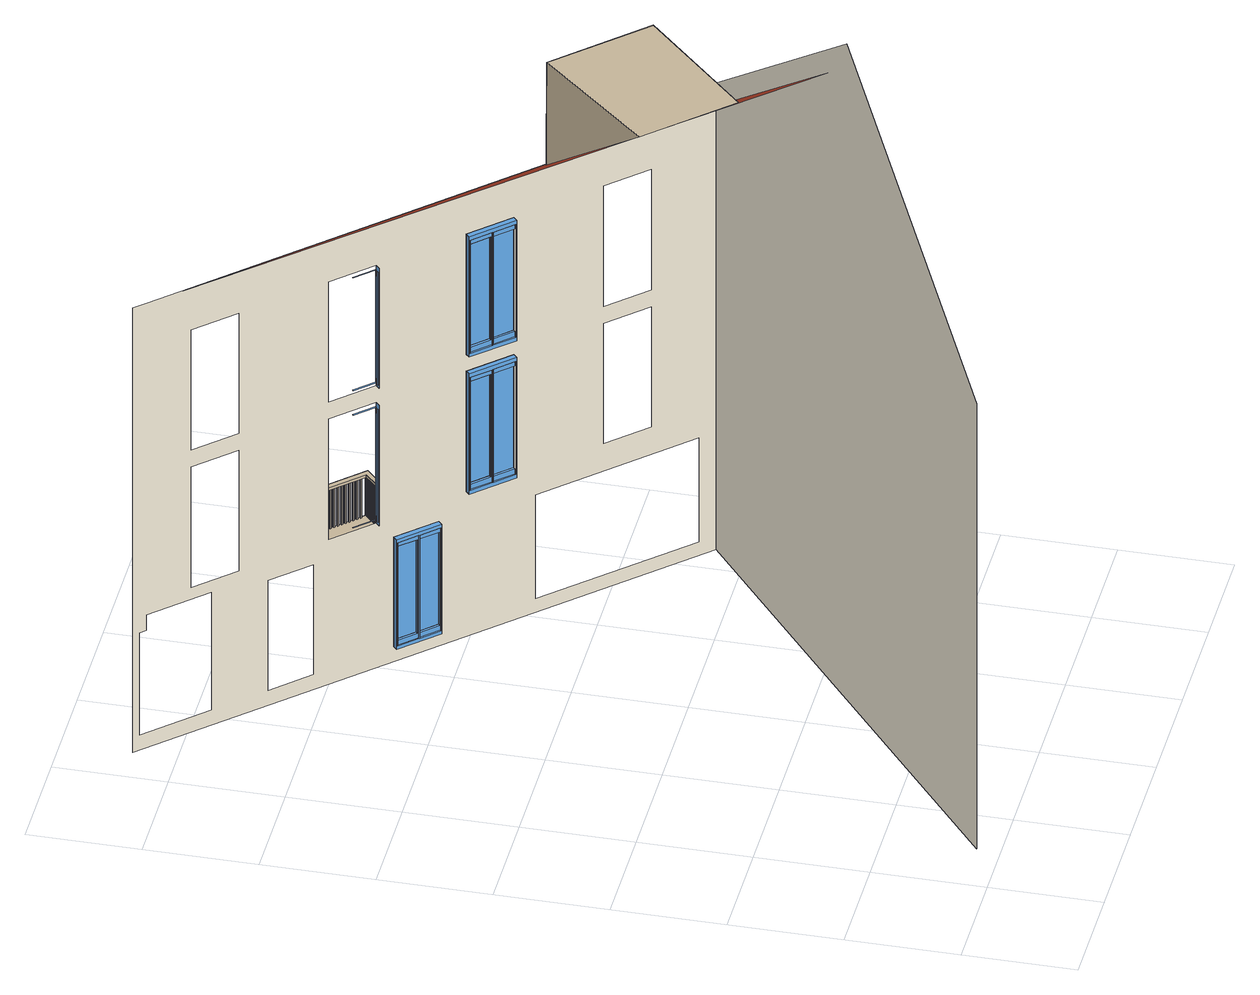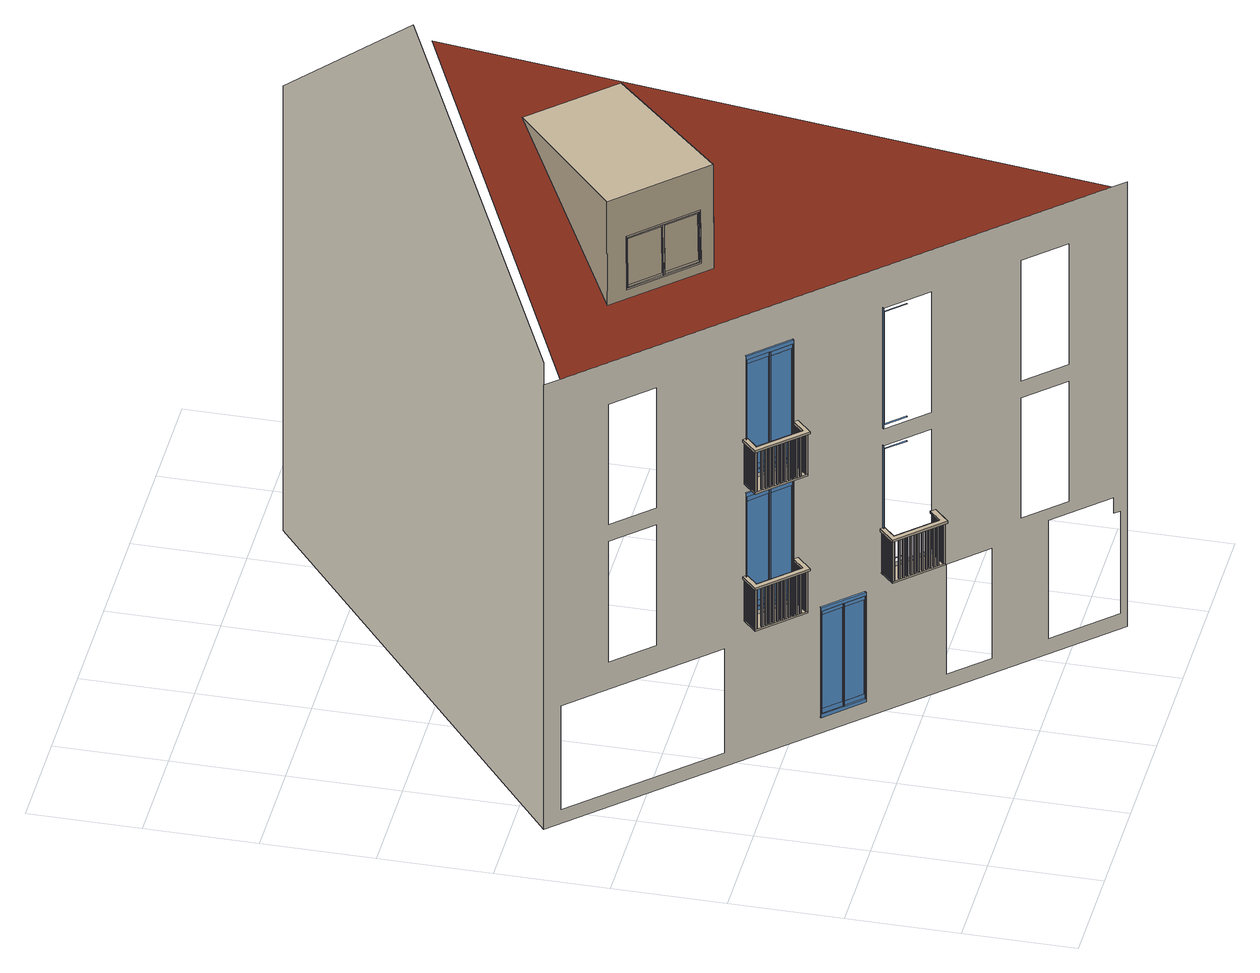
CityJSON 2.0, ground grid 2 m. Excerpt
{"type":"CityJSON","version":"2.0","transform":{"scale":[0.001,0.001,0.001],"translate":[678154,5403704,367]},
"CityObjects":{
"building1":{"type":"Building","attributes":{"measuredHeight":13.37},"children":["building1-1","building1-2","building1-3","building1-4"],"geometry":[{"type":"MultiSurface","lod":"3","boundaries":[[[0,1,2,3,4,5]],[[6,7,8]],[[9,10,11,12]],[[13,14,15,16]],[[17,18,19,20]],[[21,22,23,24]],[[25,26,27,28,29,30]],[[31,32,33,34,35,36]],[[29,30,37,38]],[[35,36,39,40]],[[41,42,43,44]],[[45,46,47,48]],[[12,11,18,17]],[[16,15,22,21]],[[49,50,51,52]],[[53,54,55,56]],[[57,58,59,60]],[[61,62,63,64]],[[52,51,65,66]],[[67,68,50,49]],[[49,52,66,67],[59,58,69,70]],[[58,57,71,69]],[[60,59,70,72]],[[71,72,60,57]],[[73,63,62,74],[57,71,72,60]],[[64,63,73,75]],[[76,74,62,61]],[[68,65,77,78]],[[56,79,80,53],[81,77,65,51,50,68,78,82]],[[65,68,67,66]],[[78,77,83,84]],[[69,71,72,70]],[[85,79,56,55]],[[54,53,80,86]],[[87,88,89,90]],[[75,73,74,76]],[[91,92,93,94]],[[76,91,94,75]],[[55,85,86,54],[61,64,75,94,95,96,91,76]],[[83,77,81,97]],[[98,82,78,84]],[[97,99,90,87,100,98,84,83]],[[90,89,101,99]],[[87,100,102,88]],[[4,103,104,6,8,5],[105,106,107,108],[109,110,111,112],[113,114,115,116],[117,118,119,120],[47,46,121,122],[123,124,125,126],[127,128,129,130],[43,42,131,132],[133,134,135,136],[137,138,139,140,141,142],[54,86,85,55],[143,144,145,146]],[[147,148,93,92],[88,102,101,89]],[[89,88,102,101]],[[94,93,148,95]],[[96,147,92,91]],[[97,81,82,98,100,99]],[[100,99,101,102]],[[79,85,86,80]],[[95,148,147,96]],[[149,150,151,152]],[[153,154,155,156]],[[157,133,136,158]],[[159,117,120,160]],[[161,162,163,164]],[[165,166,167,168]],[[169,170,171,172]],[[173,174,175,176]],[[177,178,150,149]],[[179,180,154,153]],[[152,151,181,182]],[[156,155,183,184]],[[149,152,182,177],[163,162,185,186]],[[153,156,184,179],[167,166,187,188]],[[164,163,186,189]],[[168,167,188,190]],[[162,161,191,185]],[[166,165,192,187]],[[191,189,164,161]],[[192,190,168,165]],[[193,171,170,194],[161,191,189,164]],[[195,175,174,196],[165,192,190,168]],[[172,171,193,197]],[[198,194,170,169]],[[176,175,195,199]],[[200,196,174,173]],[[178,181,201,202]],[[180,183,203,204]],[[158,205,206,157],[207,201,181,151,150,178,202,208]],[[160,209,210,159],[211,203,183,155,154,180,204,212]],[[181,178,177,182]],[[183,180,179,184]],[[202,201,213,214]],[[204,203,215,216]],[[185,191,189,186]],[[187,192,190,188]],[[135,205,158,136]],[[133,157,206,134]],[[119,209,160,120]],[[117,159,210,118]],[[217,218,219,220]],[[221,222,223,224]],[[197,193,194,198]],[[199,195,196,200]],[[225,226,227,228]],[[229,230,231,232]],[[198,225,228,197]],[[200,229,232,199]],[[136,135,134,133],[169,172,197,228,233,234,225,198]],[[120,119,118,117],[173,176,199,232,235,236,229,200]],[[237,208,202,214]],[[213,201,207,238]],[[239,212,204,216]],[[215,203,211,240]],[[238,241,220,217,242,237,214,213]],[[240,243,224,221,244,239,216,215]],[[220,219,245,241]],[[224,223,246,243]],[[217,242,247,218]],[[221,244,248,222]],[[249,250,227,226],[218,247,245,219]],[[251,252,231,230],[222,248,246,223]],[[219,218,247,245]],[[223,222,248,246]]],"semantics":{"surfaces":[{"type":"WallSurface"},{"type":"RoofSurface","klumMaterialClass":"Ceramic","klumMaterialIndex":"D201","materialUncertainty":"0.3"},{"type":"Window","frameMaterialClass":"Plastic","frameMaterialUncertainty":"0.3","paneMaterialClass":"Glass"},{"type":"WallSurface","klumMaterialClass":"Plaster","klumMaterialIndex":"I002"}],"values":[0,1,2,2,2,2,2,2,2,2,2,2,2,2,2,2,2,2,2,2,2,2,2,2,2,2,2,2,2,2,2,2,2,2,2,2,2,2,2,2,2,2,2,2,3,2,2,2,2,2,2,2,2,2,2,2,2,2,2,2,2,2,2,2,2,2,2,2,2,2,2,2,2,2,2,2,2,2,2,2,2,2,2,2,2,2,2,2,2,2,2,2,2,2,2,2,2,2,2,2,2,2,2,2,2,2,2,2,2,2,2,2,2,2,2,2,2]}}]},
"building1-1":{"type":"BuildingInstallation","attributes":{"relationToConstruction":"outside"},"parents":["building1"],"geometry":[{"type":"MultiSurface","lod":"3","boundaries":[[[253,254,255,256]],[[257,258,259,260]],[[261,262,263,264]],[[265,266,267,268]],[[260,259,269,270]],[[271,272,273,274]],[[275,276,277,278]],[[263,262,279,280],[257,281,270,260]],[[258,257,281,282]],[[283,284,285,286],[276,287,288,277]],[[277,276,287,288]],[[289,290,253,256]],[[291,280,279,292]],[[293,294,278,275,295,296,268,267]],[[281,270,260,257]],[[297,286,285,298]],[[272,271,299,300]],[[301,302,290,289]],[[301,289,256,255],[259,258,282,269]],[[299,271,274,303],[304,266,253,290,302,254,265,305]],[[254,253,266,265]],[[296,305,265,268]],[[293,304,305,296,295,294]],[[306,303,274,273]],[[303,306,300,299]],[[295,294,288,287]],[[292,279,262,261]],[[282,281,270,269]],[[267,266,304,293]],[[275,295,287,276]],[[307,284,283,308]],[[298,285,284,307]],[[255,254,302,301]],[[264,263,280,291]],[[291,297,298,264]],[[308,283,286,297]],[[278,277,288,294]],[[309,310,311,312]],[[313,312,311]],[[309,314,310]],[[300,272,273,306],[292,261,264,298,307,308,297,291]],[[311,310,314,313],[300,306,273,272]],[[309,312,313,314]]]}]},
"building1-2":{"type":"BuildingInstallation","attributes":{"materialUncertainty":"0.3","materialClass":"Metal","materialName":"Steel","relationToConstruction":"outside"},"parents":["building1"],"geometry":[{"type":"MultiSurface","lod":"3","boundaries":[[[315,316,317,318]],[[319,320,321,322]],[[323,324,325,326]],[[320,327,328,319]],[[329,330,331,332]],[[333,321,322,334]],[[327,328,334,333]],[[335,336,337,338]],[[339,335,336,340]],[[341,342,343,344]],[[345,346,341,342]],[[347,348,349,350]],[[351,352,353,354]],[[355,356,357,358]],[[359,339,340,319,328,324,323,360,361,362,363,364,365,366,367,368,369,370,371,372,373,374,375,376,377,378,379]],[[380,381,347,348]],[[382,383,384,385,386,387,388,389,390,391,392,393,394,395,396,397,398,399,400,401,402,335,339,359,403]],[[404,405,406,407]],[[378,408,409,352,351,410,411,412,413,414,415,416,417,418,419,420,421,422,423,424,425,426,427,355,358,379]],[[381,409,350,347]],[[355,427,428,429,426,425,430,431,424,423,432,433,422,421,434,435,420,419,436,437,418,417,438,439,416,415,440,441,414,413,442,443,412,411,444,445,410,351,446,447,352,409,381,380,408,378,377,448,449,376,375,450,451,374,373,346,345,372,371,452,453,370,369,454,455,368,367,456,457,366,365,458,459,364,363,460,461,362,361,462,463,360,323,464,465,324,328,327,320,319,340,336,335,402,466,467,401,400,468,469,399,398,470,471,397,396,472,473,395,394,474,475,393,392,476,477,391,390,478,479,389,388,480,481,387,386,482,483,385,384,484,485,383,382,356]],[[356,382,403,357]],[[380,381,409,408]],[[379,358,357,403,359]],[[408,380,348,349]],[[433,432,423,422]],[[426,429,486,487]],[[433,432,488,489]],[[431,430,490,491]],[[429,428,492,486]],[[320,327,333,321]],[[493,494,495,496]],[[488,489,497,498]],[[423,422,497,498]],[[428,427,499,492]],[[431,430,425,424]],[[444,411,407,404]],[[422,433,489,497]],[[415,414,500,501]],[[429,428,427,426]],[[430,425,502,490]],[[435,434,421,420]],[[492,486,487,499]],[[503,504,505,506]],[[339,335,338,507]],[[432,423,498,488]],[[435,434,508,509]],[[499,427,426,487]],[[425,424,510,502]],[[434,421,511,508]],[[494,493,506,505,512],[486,492,499,487],[489,488,498,497],[491,490,502,510],[509,508,511,513],[514,515,516,517],[518,519,520,521],[522,523,501,500],[524,525,526,527],[405,404,407,406],[528,529,354,353],[348,347,350,349]],[[447,446,351,352]],[[490,491,510,502]],[[417,416,521,520]],[[443,442,413,412]],[[508,509,513,511]],[[410,445,405,406]],[[437,436,515,514]],[[439,438,417,416]],[[506,493,496,503]],[[440,415,501,523]],[[442,413,526,525]],[[411,410,406,407]],[[414,441,522,500]],[[416,439,518,521]],[[418,437,514,517]],[[419,418,517,516]],[[409,408,349,350]],[[445,444,404,405]],[[443,442,525,524]],[[421,420,513,511]],[[439,438,519,518]],[[413,412,527,526]],[[420,435,509,513]],[[523,522,500,501]],[[446,351,354,529]],[[447,446,529,528]],[[424,431,491,510]],[[441,440,415,414]],[[437,436,419,418]],[[438,417,520,519]],[[412,443,524,527]],[[436,419,516,515]],[[441,440,523,522]],[[529,528,353,354]],[[525,524,527,526]],[[445,444,411,410]],[[515,514,517,516]],[[519,518,521,520]],[[352,447,528,353]],[[530,505,504,531]],[[365,364,532,533]],[[457,456,534,535]],[[454,369,536,537]],[[453,452,538,539]],[[456,367,540,534]],[[368,455,541,542]],[[377,376,543,544]],[[373,372,343,344]],[[453,452,371,370]],[[372,345,342,343]],[[545,546,547,548]],[[452,371,549,538]],[[374,451,546,547]],[[462,361,332,329]],[[448,377,544,550]],[[550,551,543,544]],[[465,464,552,553]],[[463,462,329,330]],[[455,454,537,541]],[[367,366,554,540]],[[364,459,555,532]],[[537,541,542,536]],[[458,365,533,556]],[[459,458,556,555]],[[360,463,330,331]],[[371,370,557,549]],[[366,457,535,554]],[[461,460,363,362]],[[558,559,560,561]],[[324,465,553,325]],[[459,458,365,364]],[[457,456,367,366]],[[463,462,361,360]],[[465,464,323,324]],[[464,323,326,552]],[[369,368,542,536]],[[538,539,557,549]],[[328,319,322,334]],[[552,553,325,326]],[[370,453,539,557]],[[461,460,558,559]],[[455,454,369,368]],[[460,363,561,558]],[[363,362,560,561]],[[361,360,331,332]],[[362,461,559,560]],[[556,555,532,533]],[[534,535,554,540]],[[449,448,377,376]],[[450,375,548,545]],[[451,450,375,374]],[[449,448,550,551]],[[346,373,344,341]],[[451,450,545,546]],[[375,374,547,548]],[[345,346,373,372]],[[376,449,551,543]],[[340,339,507,562]],[[338,507,562,337]],[[467,466,563,564]],[[388,387,565,566]],[[484,384,567,568]],[[387,481,569,565]],[[483,482,570,571]],[[565,566,572,569]],[[386,385,573,574]],[[575,530,531,576]],[[384,383,485,484]],[[385,483,571,573]],[[384,383,577,567]],[[386,385,483,482]],[[390,389,479,478]],[[388,387,481,480]],[[466,402,578,563]],[[392,391,579,580]],[[471,470,581,582]],[[395,473,583,584]],[[481,480,572,569]],[[485,484,568,585]],[[573,574,570,571]],[[394,393,586,587]],[[389,479,588,589]],[[472,396,590,591]],[[469,468,317,318]],[[383,485,585,577]],[[393,475,592,586]],[[396,395,473,472]],[[473,472,591,583]],[[390,389,589,593]],[[477,476,594,595]],[[577,567,568,585]],[[596,575,576,597]],[[391,477,595,579]],[[482,386,574,570]],[[397,471,582,598]],[[470,398,599,581]],[[401,467,564,600]],[[336,340,562,337]],[[480,388,566,572]],[[402,401,600,578]],[[479,478,601,588]],[[476,392,580,594]],[[400,399,315,316]],[[399,469,318,315]],[[474,394,587,602]],[[392,391,477,476]],[[478,390,593,601]],[[468,400,316,317]],[[398,397,471,470]],[[586,587,602,592]],[[396,395,584,590]],[[600,578,563,564]],[[398,397,598,599]],[[584,590,591,583]],[[579,580,594,595]],[[589,593,601,588]],[[475,474,602,592]],[[394,393,475,474]],[[598,599,581,582]],[[400,399,469,468]],[[402,401,467,466]],[[603,512,505,530,575,596],[316,315,318,317],[330,329,332,331],[321,333,334,322],[342,341,344,343],[546,545,548,547],[551,550,544,543],[541,537,536,542],[559,558,561,560],[539,538,549,557],[553,552,326,325],[555,556,533,532],[535,534,540,554],[507,338,337,562],[566,565,569,572],[574,573,571,570],[567,577,585,568],[587,586,592,602],[578,600,564,563],[590,584,583,591],[580,579,595,594],[593,589,588,601],[599,598,582,581]],[[495,604,597,576,531,504,503,496]],[[604,603,596,597]],[[603,604,495,494,512]]]}]},
"building1-3":{"type":"BuildingInstallation","attributes":{"materialUncertainty":"0.3","materialClass":"Metal","materialName":"Steel","relationToConstruction":"outside"},"parents":["building1"],"geometry":[{"type":"MultiSurface","lod":"3","boundaries":[[[605,606,607,608]],[[609,610,611,612]],[[613,614,615,616]],[[610,617,618,609]],[[619,620,621,622]],[[623,611,612,624]],[[617,618,624,623]],[[625,626,627,628]],[[629,625,626,630]],[[631,632,633,634]],[[635,636,631,632]],[[637,638,639,640]],[[641,642,643,644]],[[645,646,647,648]],[[649,629,630,609,618,614,613,650,651,652,653,654,655,656,657,658,659,660,661,662,663,664,665,666,667,668,669]],[[670,671,637,638]],[[672,673,674,675,676,677,678,679,680,681,682,683,684,685,686,687,688,689,690,691,692,625,629,649,693]],[[694,695,696,697]],[[668,698,642,641,699,700,701,702,703,704,705,706,707,708,709,710,711,712,713,714,715,716,645,648,669]],[[671,698,640,637]],[[645,716,717,718,715,714,719,720,713,712,721,722,711,710,723,724,709,708,725,726,707,706,727,728,705,704,729,730,703,702,731,732,701,700,733,734,699,641,735,736,642,698,671,670,668,667,737,738,666,665,739,740,664,663,636,635,662,661,741,742,660,659,743,744,658,657,745,746,656,655,747,748,654,653,749,750,652,651,751,752,650,613,753,754,614,618,617,610,609,630,626,625,692,755,756,691,690,757,758,689,688,759,760,687,686,761,762,685,684,763,764,683,682,765,766,681,680,767,768,679,678,769,770,677,676,771,772,675,674,773,774,673,672,646]],[[646,672,693,647]],[[670,671,698,668]],[[669,648,647,693,649]],[[668,670,638,639]],[[722,721,712,711]],[[715,718,775,776]],[[722,721,777,778]],[[720,719,779,780]],[[718,717,781,775]],[[610,617,623,611]],[[782,783,784,785]],[[777,778,786,787]],[[712,711,786,787]],[[717,716,788,781]],[[720,719,714,713]],[[733,700,697,694]],[[711,722,778,786]],[[704,703,789,790]],[[718,717,716,715]],[[719,714,791,779]],[[724,723,710,709]],[[781,775,776,788]],[[792,793,794,795]],[[629,625,628,796]],[[721,712,787,777]],[[724,723,797,798]],[[788,716,715,776]],[[714,713,799,791]],[[723,710,800,797]],[[783,782,795,794,801],[775,781,788,776],[778,777,787,786],[780,779,791,799],[798,797,800,802],[803,804,805,806],[807,808,809,810],[811,812,790,789],[813,814,815,816],[695,694,697,696],[817,818,644,643],[638,637,640,639]],[[736,735,641,642]],[[779,780,799,791]],[[706,705,810,809]],[[732,731,702,701]],[[797,798,802,800]],[[699,734,695,696]],[[726,725,804,803]],[[728,727,706,705]],[[795,782,785,792]],[[729,704,790,812]],[[731,702,815,814]],[[700,699,696,697]],[[703,730,811,789]],[[705,728,807,810]],[[707,726,803,806]],[[708,707,806,805]],[[698,668,639,640]],[[734,733,694,695]],[[732,731,814,813]],[[710,709,802,800]],[[728,727,808,807]],[[702,701,816,815]],[[709,724,798,802]],[[812,811,789,790]],[[735,641,644,818]],[[736,735,818,817]],[[713,720,780,799]],[[730,729,704,703]],[[726,725,708,707]],[[727,706,809,808]],[[701,732,813,816]],[[725,708,805,804]],[[730,729,812,811]],[[818,817,643,644]],[[814,813,816,815]],[[734,733,700,699]],[[804,803,806,805]],[[808,807,810,809]],[[642,736,817,643]],[[819,794,793,820]],[[655,654,821,822]],[[746,745,823,824]],[[743,659,825,826]],[[742,741,827,828]],[[745,657,829,823]],[[658,744,830,831]],[[667,666,832,833]],[[663,662,633,634]],[[742,741,661,660]],[[662,635,632,633]],[[834,835,836,837]],[[741,661,838,827]],[[664,740,835,836]],[[751,651,622,619]],[[737,667,833,839]],[[839,840,832,833]],[[754,753,841,842]],[[752,751,619,620]],[[744,743,826,830]],[[657,656,843,829]],[[654,748,844,821]],[[826,830,831,825]],[[747,655,822,845]],[[748,747,845,844]],[[650,752,620,621]],[[661,660,846,838]],[[656,746,824,843]],[[750,749,653,652]],[[847,848,849,850]],[[614,754,842,615]],[[748,747,655,654]],[[746,745,657,656]],[[752,751,651,650]],[[754,753,613,614]],[[753,613,616,841]],[[659,658,831,825]],[[827,828,846,838]],[[618,609,612,624]],[[841,842,615,616]],[[660,742,828,846]],[[750,749,847,848]],[[744,743,659,658]],[[749,653,850,847]],[[653,652,849,850]],[[651,650,621,622]],[[652,750,848,849]],[[845,844,821,822]],[[823,824,843,829]],[[738,737,667,666]],[[739,665,837,834]],[[740,739,665,664]],[[738,737,839,840]],[[636,663,634,631]],[[740,739,834,835]],[[665,664,836,837]],[[635,636,663,662]],[[666,738,840,832]],[[630,629,796,851]],[[628,796,851,627]],[[756,755,852,853]],[[678,677,854,855]],[[773,674,856,857]],[[677,770,858,854]],[[772,771,859,860]],[[854,855,861,858]],[[676,675,862,863]],[[864,819,820,865]],[[674,673,774,773]],[[675,772,860,862]],[[674,673,866,856]],[[676,675,772,771]],[[680,679,768,767]],[[678,677,770,769]],[[755,692,867,852]],[[682,681,868,869]],[[760,759,870,871]],[[685,762,872,873]],[[770,769,861,858]],[[774,773,857,874]],[[862,863,859,860]],[[684,683,875,876]],[[679,768,877,878]],[[761,686,879,880]],[[758,757,607,608]],[[673,774,874,866]],[[683,764,881,875]],[[686,685,762,761]],[[762,761,880,872]],[[680,679,878,882]],[[766,765,883,884]],[[866,856,857,874]],[[885,864,865,886]],[[681,766,884,868]],[[771,676,863,859]],[[687,760,871,887]],[[759,688,888,870]],[[691,756,853,889]],[[626,630,851,627]],[[769,678,855,861]],[[692,691,889,867]],[[768,767,890,877]],[[765,682,869,883]],[[690,689,605,606]],[[689,758,608,605]],[[763,684,876,891]],[[682,681,766,765]],[[767,680,882,890]],[[757,690,606,607]],[[688,687,760,759]],[[875,876,891,881]],[[686,685,873,879]],[[889,867,852,853]],[[688,687,887,888]],[[873,879,880,872]],[[868,869,883,884]],[[878,882,890,877]],[[764,763,891,881]],[[684,683,764,763]],[[887,888,870,871]],[[690,689,758,757]],[[692,691,756,755]],[[892,801,794,819,864,885],[606,605,608,607],[620,619,622,621],[611,623,624,612],[632,631,634,633],[835,834,837,836],[840,839,833,832],[830,826,825,831],[848,847,850,849],[828,827,838,846],[842,841,616,615],[844,845,822,821],[824,823,829,843],[796,628,627,851],[855,854,858,861],[863,862,860,859],[856,866,874,857],[876,875,881,891],[867,889,853,852],[879,873,872,880],[869,868,884,883],[882,878,877,890],[888,887,871,870]],[[784,893,886,865,820,793,792,785]],[[893,892,885,886]],[[892,893,784,783,801]]]}]},
"building1-4":{"type":"BuildingInstallation","attributes":{"materialUncertainty":"0.3","materialClass":"Metal","materialName":"Steel","relationToConstruction":"outside"},"parents":["building1"],"geometry":[{"type":"MultiSurface","lod":"3","boundaries":[[[894,895,896,897]],[[898,899,900,901]],[[902,903,904,905]],[[899,906,907,898]],[[908,909,910,911]],[[912,900,901,913]],[[906,907,913,912]],[[914,915,916,917]],[[918,914,915,919]],[[920,921,922,923]],[[924,925,920,921]],[[926,927,928,929]],[[930,931,932,933]],[[934,935,936,937]],[[938,918,919,898,907,903,902,939,940,941,942,943,944,945,946,947,948,949,950,951,952,953,954,955,956,957,958]],[[959,960,926,927]],[[961,962,963,964,965,966,967,968,969,970,971,972,973,974,975,976,977,978,979,980,981,914,918,938,982]],[[983,984,985,986]],[[957,987,931,930,988,989,990,991,992,993,994,995,996,997,998,999,1000,1001,1002,1003,1004,1005,934,937,958]],[[960,987,929,926]],[[934,1005,1006,1007,1004,1003,1008,1009,1002,1001,1010,1011,1000,999,1012,1013,998,997,1014,1015,996,995,1016,1017,994,993,1018,1019,992,991,1020,1021,990,989,1022,1023,988,930,1024,1025,931,987,960,959,957,956,1026,1027,955,954,1028,1029,953,952,925,924,951,950,1030,1031,949,948,1032,1033,947,946,1034,1035,945,944,1036,1037,943,942,1038,1039,941,940,1040,1041,939,902,1042,1043,903,907,906,899,898,919,915,914,981,1044,1045,980,979,1046,1047,978,977,1048,1049,976,975,1050,1051,974,973,1052,1053,972,971,1054,1055,970,969,1056,1057,968,967,1058,1059,966,965,1060,1061,964,963,1062,1063,962,961,935]],[[935,961,982,936]],[[959,960,987,957]],[[958,937,936,982,938]],[[957,959,927,928]],[[1011,1010,1001,1000]],[[1004,1007,1064,1065]],[[1011,1010,1066,1067]],[[1009,1008,1068,1069]],[[1007,1006,1070,1064]],[[899,906,912,900]],[[1071,1072,1073,1074]],[[1066,1067,1075,1076]],[[1001,1000,1075,1076]],[[1006,1005,1077,1070]],[[1009,1008,1003,1002]],[[1022,989,986,983]],[[1000,1011,1067,1075]],[[993,992,1078,1079]],[[1007,1006,1005,1004]],[[1008,1003,1080,1068]],[[1013,1012,999,998]],[[1070,1064,1065,1077]],[[1081,1082,1083,1084]],[[918,914,917,1085]],[[1010,1001,1076,1066]],[[1013,1012,1086,1087]],[[1077,1005,1004,1065]],[[1003,1002,1088,1080]],[[1012,999,1089,1086]],[[1072,1071,1084,1083,1090],[1064,1070,1077,1065],[1067,1066,1076,1075],[1069,1068,1080,1088],[1087,1086,1089,1091],[1092,1093,1094,1095],[1096,1097,1098,1099],[1100,1101,1079,1078],[1102,1103,1104,1105],[984,983,986,985],[1106,1107,933,932],[927,926,929,928]],[[1025,1024,930,931]],[[1068,1069,1088,1080]],[[995,994,1099,1098]],[[1021,1020,991,990]],[[1086,1087,1091,1089]],[[988,1023,984,985]],[[1015,1014,1093,1092]],[[1017,1016,995,994]],[[1084,1071,1074,1081]],[[1018,993,1079,1101]],[[1020,991,1104,1103]],[[989,988,985,986]],[[992,1019,1100,1078]],[[994,1017,1096,1099]],[[996,1015,1092,1095]],[[997,996,1095,1094]],[[987,957,928,929]],[[1023,1022,983,984]],[[1021,1020,1103,1102]],[[999,998,1091,1089]],[[1017,1016,1097,1096]],[[991,990,1105,1104]],[[998,1013,1087,1091]],[[1101,1100,1078,1079]],[[1024,930,933,1107]],[[1025,1024,1107,1106]],[[1002,1009,1069,1088]],[[1019,1018,993,992]],[[1015,1014,997,996]],[[1016,995,1098,1097]],[[990,1021,1102,1105]],[[1014,997,1094,1093]],[[1019,1018,1101,1100]],[[1107,1106,932,933]],[[1103,1102,1105,1104]],[[1023,1022,989,988]],[[1093,1092,1095,1094]],[[1097,1096,1099,1098]],[[931,1025,1106,932]],[[1108,1083,1082,1109]],[[944,943,1110,1111]],[[1035,1034,1112,1113]],[[1032,948,1114,1115]],[[1031,1030,1116,1117]],[[1034,946,1118,1112]],[[947,1033,1119,1120]],[[956,955,1121,1122]],[[952,951,922,923]],[[1031,1030,950,949]],[[951,924,921,922]],[[1123,1124,1125,1126]],[[1030,950,1127,1116]],[[953,1029,1124,1125]],[[1040,940,911,908]],[[1026,956,1122,1128]],[[1128,1129,1121,1122]],[[1043,1042,1130,1131]],[[1041,1040,908,909]],[[1033,1032,1115,1119]],[[946,945,1132,1118]],[[943,1037,1133,1110]],[[1115,1119,1120,1114]],[[1036,944,1111,1134]],[[1037,1036,1134,1133]],[[939,1041,909,910]],[[950,949,1135,1127]],[[945,1035,1113,1132]],[[1039,1038,942,941]],[[1136,1137,1138,1139]],[[903,1043,1131,904]],[[1037,1036,944,943]],[[1035,1034,946,945]],[[1041,1040,940,939]],[[1043,1042,902,903]],[[1042,902,905,1130]],[[948,947,1120,1114]],[[1116,1117,1135,1127]],[[907,898,901,913]],[[1130,1131,904,905]],[[949,1031,1117,1135]],[[1039,1038,1136,1137]],[[1033,1032,948,947]],[[1038,942,1139,1136]],[[942,941,1138,1139]],[[940,939,910,911]],[[941,1039,1137,1138]],[[1134,1133,1110,1111]],[[1112,1113,1132,1118]],[[1027,1026,956,955]],[[1028,954,1126,1123]],[[1029,1028,954,953]],[[1027,1026,1128,1129]],[[925,952,923,920]],[[1029,1028,1123,1124]],[[954,953,1125,1126]],[[924,925,952,951]],[[955,1027,1129,1121]],[[919,918,1085,1140]],[[917,1085,1140,916]],[[1045,1044,1141,1142]],[[967,966,1143,1144]],[[1062,963,1145,1146]],[[966,1059,1147,1143]],[[1061,1060,1148,1149]],[[1143,1144,1150,1147]],[[965,964,1151,1152]],[[1153,1108,1109,1154]],[[963,962,1063,1062]],[[964,1061,1149,1151]],[[963,962,1155,1145]],[[965,964,1061,1060]],[[969,968,1057,1056]],[[967,966,1059,1058]],[[1044,981,1156,1141]],[[971,970,1157,1158]],[[1049,1048,1159,1160]],[[974,1051,1161,1162]],[[1059,1058,1150,1147]],[[1063,1062,1146,1163]],[[1151,1152,1148,1149]],[[973,972,1164,1165]],[[968,1057,1166,1167]],[[1050,975,1168,1169]],[[1047,1046,896,897]],[[962,1063,1163,1155]],[[972,1053,1170,1164]],[[975,974,1051,1050]],[[1051,1050,1169,1161]],[[969,968,1167,1171]],[[1055,1054,1172,1173]],[[1155,1145,1146,1163]],[[1174,1153,1154,1175]],[[970,1055,1173,1157]],[[1060,965,1152,1148]],[[976,1049,1160,1176]],[[1048,977,1177,1159]],[[980,1045,1142,1178]],[[915,919,1140,916]],[[1058,967,1144,1150]],[[981,980,1178,1156]],[[1057,1056,1179,1166]],[[1054,971,1158,1172]],[[979,978,894,895]],[[978,1047,897,894]],[[1052,973,1165,1180]],[[971,970,1055,1054]],[[1056,969,1171,1179]],[[1046,979,895,896]],[[977,976,1049,1048]],[[1164,1165,1180,1170]],[[975,974,1162,1168]],[[1178,1156,1141,1142]],[[977,976,1176,1177]],[[1162,1168,1169,1161]],[[1157,1158,1172,1173]],[[1167,1171,1179,1166]],[[1053,1052,1180,1170]],[[973,972,1053,1052]],[[1176,1177,1159,1160]],[[979,978,1047,1046]],[[981,980,1045,1044]],[[1181,1090,1083,1108,1153,1174],[895,894,897,896],[909,908,911,910],[900,912,913,901],[921,920,923,922],[1124,1123,1126,1125],[1129,1128,1122,1121],[1119,1115,1114,1120],[1137,1136,1139,1138],[1117,1116,1127,1135],[1131,1130,905,904],[1133,1134,1111,1110],[1113,1112,1118,1132],[1085,917,916,1140],[1144,1143,1147,1150],[1152,1151,1149,1148],[1145,1155,1163,1146],[1165,1164,1170,1180],[1156,1178,1142,1141],[1168,1162,1161,1169],[1158,1157,1173,1172],[1171,1167,1166,1179],[1177,1176,1160,1159]],[[1073,1182,1175,1154,1109,1082,1081,1074]],[[1182,1181,1174,1175]],[[1181,1182,1073,1072,1090]]]}]}
},
"vertices":[
[8579,6549,9861],[4823,3483,13706],[1066,417,9413],[1066,417,341],[8579,6549,341],[8579,6549,9413],[919,14557,9413],[4572,3748,13248],[8357,6781,9413],[3682,11668,3377],[3664,11651,3377],[3971,11329,3377],[3989,11346,3377],[3682,11668,6177],[3664,11651,6177],[3971,11329,6177],[3989,11346,6177],[3989,11346,5680],[3971,11329,5680],[3664,11651,5680],[3682,11668,5680],[3989,11346,8480],[3971,11329,8480],[3664,11651,8480],[3682,11668,8480],[3930,11300,5680],[3912,11282,5680],[3912,11282,3377],[3930,11300,3377],[3930,11300,3479],[3930,11300,5578],[3930,11300,8480],[3912,11282,8480],[3912,11282,6177],[3930,11300,6177],[3930,11300,6279],[3930,11300,8378],[3964,11337,5578],[3964,11337,3479],[3964,11337,8378],[3964,11337,6279],[3925,11269,5756],[3998,11338,5756],[3998,11338,3301],[3925,11269,3301],[3925,11269,8556],[3998,11338,8556],[3998,11338,6101],[3925,11269,6101],[4191,11027,719],[4173,11010,719],[4173,11010,2819],[4191,11027,2819],[4164,11019,650],[4237,11088,650],[4237,11088,2888],[4164,11019,2888],[4236,11053,812],[4200,11018,812],[4200,11018,2726],[4236,11053,2726],[4246,11078,2819],[4228,11061,2819],[4228,11061,719],[4246,11078,719],[4460,10710,2819],[4478,10727,2819],[4478,10727,719],[4460,10710,719],[4467,10738,812],[4467,10738,2726],[4504,10773,812],[4504,10773,2726],[4513,10763,719],[4513,10763,2819],[4531,10780,719],[4531,10780,2819],[4469,10701,2819],[4469,10701,719],[4768,10387,2888],[4768,10387,650],[4756,10400,2819],[4756,10400,719],[4487,10718,2819],[4487,10718,719],[4841,10457,2888],[4841,10457,650],[4495,10709,812],[4531,10744,812],[4531,10744,2726],[4495,10709,2726],[4541,10770,2819],[4523,10752,2819],[4523,10752,719],[4541,10770,719],[4833,10465,719],[4833,10465,2819],[4774,10418,2819],[4774,10418,719],[4774,10418,2726],[4774,10418,812],[4808,10455,2726],[4808,10455,812],[720,14764,341],[720,14764,9413],[6149,9088,621],[8343,6795,621],[8343,6795,2740],[6149,9088,2740],[7066,8130,5756],[7066,8130,3301],[7703,7464,3301],[7703,7464,5756],[7703,7464,6101],[7703,7464,8556],[7066,8130,8556],[7066,8130,6101],[5213,10067,6101],[5850,9401,6101],[5850,9401,8556],[5213,10067,8556],[3361,12004,8556],[3361,12004,6101],[1508,13940,6101],[2145,13274,6101],[2145,13274,8556],[1508,13940,8556],[2145,13274,3301],[2145,13274,5756],[1508,13940,5756],[1508,13940,3301],[3361,12004,5756],[3361,12004,3301],[5213,10067,3301],[5850,9401,3301],[5850,9401,5756],[5213,10067,5756],[1776,13660,3058],[905,14571,3058],[905,14571,2736],[812,14669,2736],[812,14669,652],[1776,13660,652],[2546,12856,2888],[2546,12856,650],[3150,12224,650],[3150,12224,2888],[4815,10448,2819],[4815,10448,719],[5168,10006,3377],[5150,9988,3377],[5150,9988,5680],[5168,10006,5680],[5168,10006,6177],[5150,9988,6177],[5150,9988,8480],[5168,10006,8480],[5141,9998,3301],[5141,9998,5756],[5141,9998,6101],[5141,9998,8556],[5213,10031,3479],[5177,9996,3479],[5177,9996,5578],[5213,10031,5578],[5213,10031,6279],[5177,9996,6279],[5177,9996,8378],[5213,10031,8378],[5223,10057,5680],[5205,10039,5680],[5205,10039,3377],[5223,10057,3377],[5223,10057,8480],[5205,10039,8480],[5205,10039,6177],[5223,10057,6177],[5470,9690,3377],[5452,9673,3377],[5470,9690,6177],[5452,9673,6177],[5452,9673,5680],[5470,9690,5680],[5452,9673,8480],[5470,9690,8480],[5459,9701,3479],[5459,9701,5578],[5459,9701,6279],[5459,9701,8378],[5496,9735,5578],[5496,9735,8378],[5496,9735,3479],[5496,9735,6279],[5506,9725,3377],[5506,9725,5680],[5506,9725,6177],[5506,9725,8480],[5524,9743,3377],[5524,9743,5680],[5524,9743,6177],[5524,9743,8480],[5462,9662,5680],[5462,9662,3377],[5462,9662,8480],[5462,9662,6177],[5778,9332,5756],[5778,9332,3301],[5765,9346,5680],[5765,9346,3377],[5778,9332,8556],[5778,9332,6101],[5765,9346,8480],[5765,9346,6177],[5480,9680,5680],[5480,9680,3377],[5480,9680,8480],[5480,9680,6177],[5489,9671,3479],[5524,9706,3479],[5524,9706,5578],[5489,9671,5578],[5489,9671,6279],[5524,9706,6279],[5524,9706,8378],[5489,9671,8378],[5534,9731,5680],[5516,9714,5680],[5516,9714,3377],[5534,9731,3377],[5534,9731,8480],[5516,9714,8480],[5516,9714,6177],[5534,9731,6177],[5842,9410,3377],[5842,9410,5680],[5842,9410,6177],[5842,9410,8480],[5783,9363,3377],[5783,9363,5680],[5783,9363,6177],[5783,9363,8480],[5783,9363,5578],[5783,9363,3479],[5783,9363,8378],[5783,9363,6279],[5817,9400,5578],[5817,9400,8378],[5817,9400,3479],[5817,9400,6279],[5824,9393,5680],[5824,9393,3377],[5824,9393,8480],[5824,9393,6177],
[6051,7985,11226],[6050,7999,10202],[6068,8016,10202],[6069,8002,11227],[5643,8532,10253],[5607,8497,10252],[5608,8485,11186],[5644,8519,11186],[5649,8563,10207],[5631,8545,10207],[6103,8052,10202],[6121,8069,10202],[6065,7983,10201],[6066,7969,11226],[6084,7987,11226],[6083,8000,10202],[6052,8021,11181],[6088,8055,11182],[6562,7450,11255],[6635,7519,11255],[6634,7533,10163],[6562,7464,10162],[6097,7985,10247],[6133,8020,10247],[6133,8008,11181],[6097,7973,11181],[5631,8532,11232],[6103,8038,11227],[6088,8068,10248],[6051,8033,10247],[6603,7516,11222],[6603,7529,10197],[6120,8034,10202],[6120,8021,11227],[6592,7541,10243],[6592,7528,11176],[5594,8499,11232],[5576,8481,11231],[6121,8056,11227],[5649,8549,11232],[6560,7489,11221],[6560,7490,11176],[6559,7502,10242],[6559,7503,10197],[6138,8038,11227],[6138,8052,10202],[5561,8496,11265],[5634,8565,11266],[5594,8512,10207],[5575,8495,10207],[5561,8511,10173],[6542,7472,11221],[6541,7485,10196],[5633,8580,10174],[6621,7547,10197],[6621,7533,11222],[3576,6746,12174],[5464,8759,9987],[6902,7256,9987],[4910,5351,12174],[6888,7243,12097],[5450,8746,12097],
[3539,12249,4051],[3546,12255,4051],[3572,12227,4051],[3566,12221,4051],[3685,12206,3226],[3658,12179,3226],[3658,12179,4051],[3685,12206,4051],[3750,12138,3226],[3737,12151,3226],[3737,12151,4051],[3750,12138,4051],[3671,12166,3226],[3698,12192,3226],[3774,12058,4051],[3761,12071,4051],[3789,12097,4051],[3802,12084,4051],[3671,12166,4051],[3698,12192,4051],[3588,12295,3226],[3614,12268,3226],[3614,12268,4051],[3588,12295,4051],[3594,12301,3226],[3620,12274,3226],[4084,11733,4051],[4072,11747,4051],[4099,11773,4051],[4112,11760,4051],[4072,11747,3226],[4084,11733,3226],[4274,11577,4051],[4280,11583,4051],[4306,11555,4051],[4300,11550,4051],[4276,11526,3226],[4282,11532,3226],[4282,11532,4051],[4276,11526,4051],[4036,11297,3226],[4033,11301,3226],[4033,11301,3189],[4036,11297,3189],[3594,12301,3189],[3789,12097,3226],[3802,12084,3226],[3841,12043,3226],[3853,12030,3226],[3892,11989,3226],[3905,11976,3226],[3944,11935,3226],[3957,11922,3226],[3996,11881,3226],[4009,11868,3226],[4047,11827,3226],[4060,11814,3226],[4099,11773,3226],[4112,11760,3226],[4151,11719,3226],[4164,11706,3226],[4202,11665,3226],[4215,11651,3226],[4307,11556,3226],[4307,11556,3189],[4280,11583,3226],[4274,11577,3226],[3324,12042,3226],[3345,12063,3226],[3352,12069,3226],[3370,12086,3226],[3376,12092,3226],[3394,12110,3226],[3400,12115,3226],[3418,12133,3226],[3424,12139,3226],[3442,12156,3226],[3449,12162,3226],[3467,12179,3226],[3473,12185,3226],[3491,12202,3226],[3497,12208,3226],[3515,12226,3226],[3521,12231,3226],[3539,12249,3226],[3546,12255,3226],[3564,12272,3226],[3570,12278,3226],[3324,12042,3189],[4225,11531,4051],[4231,11537,4051],[4258,11509,4051],[4252,11503,4051],[4306,11555,3226],[4300,11550,3226],[4258,11509,3226],[4252,11503,3226],[4233,11486,3226],[4227,11480,3226],[4209,11463,3226],[4203,11457,3226],[4185,11439,3226],[4179,11434,3226],[4161,11416,3226],[4155,11410,3226],[4136,11393,3226],[4130,11387,3226],[4112,11370,3226],[4106,11364,3226],[4088,11347,3226],[4082,11341,3226],[4064,11323,3226],[4058,11318,3226],[4031,11345,3226],[4037,11351,3226],[4056,11368,3226],[4062,11374,3226],[4080,11392,3226],[4086,11397,3226],[4104,11415,3226],[4110,11421,3226],[4128,11438,3226],[4134,11444,3226],[4153,11461,3226],[4159,11467,3226],[4177,11484,3226],[4183,11490,3226],[4201,11508,3226],[4207,11513,3226],[4225,11531,3226],[4231,11537,3226],[4250,11554,3226],[4256,11560,3226],[4188,11625,3226],[4175,11639,3226],[4136,11679,3226],[4123,11693,3226],[4033,11787,3226],[4020,11801,3226],[3981,11841,3226],[3968,11855,3226],[3929,11895,3226],[3916,11909,3226],[3878,11949,3226],[3865,11963,3226],[3826,12004,3226],[3813,12017,3226],[3774,12058,3226],[3761,12071,3226],[3722,12112,3226],[3710,12125,3226],[3596,12250,3226],[3590,12245,3226],[3572,12227,3226],[3566,12221,3226],[3548,12204,3226],[3542,12198,3226],[3523,12181,3226],[3517,12175,3226],[3499,12158,3226],[3493,12152,3226],[3475,12134,3226],[3469,12129,3226],[3451,12111,3226],[3445,12105,3226],[3426,12088,3226],[3420,12082,3226],[3402,12065,3226],[3396,12059,3226],[3378,12042,3226],[3372,12036,3226],[4037,11351,4051],[4064,11323,4051],[4080,11392,4051],[4086,11397,4051],[4056,11368,4051],[4062,11374,4051],[4031,11345,4051],[4056,11277,4051],[4347,11555,4051],[4347,11555,4096],[4056,11277,4096],[4112,11370,4051],[4106,11364,4051],[4058,11318,4051],[4209,11463,4051],[4203,11457,4051],[4082,11341,4051],[3990,11346,4096],[4212,11558,4096],[4212,11558,4051],[3990,11346,4051],[3594,12301,4051],[4104,11415,4051],[4110,11421,4051],[4088,11347,4051],[4130,11387,4051],[4281,11624,4051],[4136,11393,4051],[4134,11444,4051],[4128,11438,4051],[4155,11410,4051],[4161,11416,4051],[4159,11467,4051],[4153,11461,4051],[4179,11434,4051],[4185,11439,4051],[4183,11490,4051],[4177,11484,4051],[4207,11513,4051],[4201,11508,4051],[4227,11480,4051],[4233,11486,4051],[4256,11560,4051],[4250,11554,4051],[3592,12207,4051],[3592,12207,4096],[3892,11989,4051],[3905,11976,4051],[3929,11895,4051],[3916,11909,4051],[4009,11868,4051],[3981,11841,4051],[4033,11787,4051],[4020,11801,4051],[3957,11922,4051],[3968,11855,4051],[3996,11881,4051],[4202,11665,4051],[4215,11651,4051],[4136,11679,4051],[4123,11693,4051],[4151,11719,4051],[4164,11706,4051],[4060,11814,4051],[4188,11625,4051],[4175,11639,4051],[3722,12112,4051],[3710,12125,4051],[3944,11935,4051],[3865,11963,4051],[3878,11949,4051],[4047,11827,4051],[3826,12004,4051],[3813,12017,4051],[3841,12043,4051],[3853,12030,4051],[3620,12274,4051],[3596,12250,4051],[3590,12245,4051],[3394,12110,4051],[3400,12115,4051],[3352,12069,4051],[3378,12042,4051],[3420,12082,4051],[3402,12065,4051],[3396,12059,4051],[3426,12088,4051],[3370,12086,4051],[3376,12092,4051],[3370,11995,4051],[3370,11995,4096],[3345,12063,4051],[3570,12278,4051],[3442,12156,4051],[3449,12162,4051],[3548,12204,4051],[3542,12198,4051],[3517,12175,4051],[3491,12202,4051],[3372,12036,4051],[3467,12179,4051],[3473,12185,4051],[3445,12105,4051],[3418,12133,4051],[3497,12208,4051],[3523,12181,4051],[3493,12152,4051],[3424,12139,4051],[3475,12134,4051],[3469,12129,4051],[3304,12064,4051],[3304,12064,4096],[3515,12226,4051],[3521,12231,4051],[3564,12272,4051],[3451,12111,4051],[3499,12158,4051],[3595,12341,4051],[3595,12341,4096],
[5392,10312,4051],[5398,10318,4051],[5424,10290,4051],[5418,10285,4051],[5538,10269,3226],[5510,10243,3226],[5510,10243,4051],[5538,10269,4051],[5603,10201,3226],[5590,10215,3226],[5590,10215,4051],[5603,10201,4051],[5523,10229,3226],[5551,10255,3226],[5627,10121,4051],[5614,10134,4051],[5641,10161,4051],[5654,10147,4051],[5523,10229,4051],[5551,10255,4051],[5440,10359,3226],[5467,10331,3226],[5467,10331,4051],[5440,10359,4051],[5447,10364,3226],[5473,10337,3226],[5937,9797,4051],[5924,9810,4051],[5952,9836,4051],[5964,9823,4051],[5924,9810,3226],[5937,9797,3226],[6126,9640,4051],[6132,9646,4051],[6159,9619,4051],[6153,9613,4051],[6128,9590,3226],[6134,9596,3226],[6134,9596,4051],[6128,9590,4051],[5889,9361,3226],[5886,9364,3226],[5886,9364,3189],[5889,9361,3189],[5447,10364,3189],[5641,10161,3226],[5654,10147,3226],[5693,10107,3226],[5706,10093,3226],[5745,10053,3226],[5758,10039,3226],[5796,9999,3226],[5809,9985,3226],[5848,9945,3226],[5861,9931,3226],[5900,9890,3226],[5913,9877,3226],[5952,9836,3226],[5964,9823,3226],[6003,9782,3226],[6016,9769,3226],[6055,9728,3226],[6068,9715,3226],[6159,9619,3226],[6159,9619,3189],[6132,9646,3226],[6126,9640,3226],[5176,10106,3226],[5198,10127,3226],[5204,10132,3226],[5222,10150,3226],[5228,10156,3226],[5246,10173,3226],[5253,10179,3226],[5271,10196,3226],[5277,10202,3226],[5295,10219,3226],[5301,10225,3226],[5319,10243,3226],[5325,10248,3226],[5343,10266,3226],[5350,10272,3226],[5368,10289,3226],[5374,10295,3226],[5392,10312,3226],[5398,10318,3226],[5416,10335,3226],[5422,10341,3226],[5176,10106,3189],[6078,9594,4051],[6084,9600,4051],[6110,9572,4051],[6104,9567,4051],[6153,9613,3226],[6110,9572,3226],[6104,9567,3226],[6086,9549,3226],[6080,9543,3226],[6062,9526,3226],[6056,9520,3226],[6037,9503,3226],[6031,9497,3226],[6013,9480,3226],[6007,9474,3226],[5989,9456,3226],[5983,9451,3226],[5965,9433,3226],[5959,9427,3226],[5940,9410,3226],[5934,9404,3226],[5916,9387,3226],[5910,9381,3226],[5884,9408,3226],[5890,9414,3226],[5908,9432,3226],[5914,9437,3226],[5932,9455,3226],[5938,9461,3226],[5956,9478,3226],[5963,9484,3226],[5981,9501,3226],[5987,9507,3226],[6005,9524,3226],[6011,9530,3226],[6029,9548,3226],[6035,9553,3226],[6054,9571,3226],[6060,9577,3226],[6078,9594,3226],[6084,9600,3226],[6102,9617,3226],[6108,9623,3226],[6040,9688,3226],[6027,9702,3226],[5989,9742,3226],[5976,9756,3226],[5885,9851,3226],[5872,9864,3226],[5834,9905,3226],[5821,9918,3226],[5782,9959,3226],[5769,9972,3226],[5730,10013,3226],[5717,10026,3226],[5678,10067,3226],[5665,10080,3226],[5627,10121,3226],[5614,10134,3226],[5575,10175,3226],[5562,10188,3226],[5449,10314,3226],[5443,10308,3226],[5424,10290,3226],[5418,10285,3226],[5400,10267,3226],[5394,10261,3226],[5376,10244,3226],[5370,10238,3226],[5352,10221,3226],[5346,10215,3226],[5327,10198,3226],[5321,10192,3226],[5303,10174,3226],[5297,10169,3226],[5279,10151,3226],[5273,10145,3226],[5255,10128,3226],[5249,10122,3226],[5230,10105,3226],[5224,10099,3226],[5890,9414,4051],[5916,9387,4051],[5932,9455,4051],[5938,9461,4051],[5908,9432,4051],[5914,9437,4051],[5884,9408,4051],[5909,9340,4051],[6200,9618,4051],[6200,9618,4096],[5909,9340,4096],[5965,9433,4051],[5959,9427,4051],[5910,9381,4051],[6062,9526,4051],[6056,9520,4051],[5934,9404,4051],[5843,9409,4096],[6065,9621,4096],[6065,9621,4051],[5843,9409,4051],[5447,10364,4051],[5956,9478,4051],[5963,9484,4051],[5940,9410,4051],[5983,9451,4051],[6134,9687,4051],[5989,9456,4051],[5987,9507,4051],[5981,9501,4051],[6007,9474,4051],[6013,9480,4051],[6011,9530,4051],[6005,9524,4051],[6031,9497,4051],[6037,9503,4051],[6035,9553,4051],[6029,9548,4051],[6060,9577,4051],[6054,9571,4051],[6080,9543,4051],[6086,9549,4051],[6108,9623,4051],[6102,9617,4051],[5444,10270,4051],[5444,10270,4096],[5745,10053,4051],[5758,10039,4051],[5782,9959,4051],[5769,9972,4051],[5861,9931,4051],[5834,9905,4051],[5885,9851,4051],[5872,9864,4051],[5809,9985,4051],[5821,9918,4051],[5848,9945,4051],[6055,9728,4051],[6068,9715,4051],[5989,9742,4051],[5976,9756,4051],[6003,9782,4051],[6016,9769,4051],[5913,9877,4051],[6040,9688,4051],[6027,9702,4051],[5575,10175,4051],[5562,10188,4051],[5796,9999,4051],[5717,10026,4051],[5730,10013,4051],[5900,9890,4051],[5678,10067,4051],[5665,10080,4051],[5693,10107,4051],[5706,10093,4051],[5473,10337,4051],[5449,10314,4051],[5443,10308,4051],[5246,10173,4051],[5253,10179,4051],[5204,10132,4051],[5230,10105,4051],[5273,10145,4051],[5255,10128,4051],[5249,10122,4051],[5279,10151,4051],[5222,10150,4051],[5228,10156,4051],[5223,10058,4051],[5223,10058,4096],[5198,10127,4051],[5422,10341,4051],[5295,10219,4051],[5301,10225,4051],[5400,10267,4051],[5394,10261,4051],[5370,10238,4051],[5343,10266,4051],[5224,10099,4051],[5319,10243,4051],[5325,10248,4051],[5297,10169,4051],[5271,10196,4051],[5350,10272,4051],[5376,10244,4051],[5346,10215,4051],[5277,10202,4051],[5327,10198,4051],[5321,10192,4051],[5157,10127,4051],[5157,10127,4096],[5368,10289,4051],[5374,10295,4051],[5416,10335,4051],[5303,10174,4051],[5352,10221,4051],[5447,10405,4051],[5447,10405,4096],
[5392,10312,6851],[5398,10318,6851],[5424,10290,6851],[5418,10285,6851],[5538,10269,6026],[5510,10243,6026],[5510,10243,6851],[5538,10269,6851],[5603,10201,6026],[5590,10215,6026],[5590,10215,6851],[5603,10201,6851],[5523,10229,6026],[5551,10255,6026],[5627,10121,6851],[5614,10134,6851],[5641,10161,6851],[5654,10147,6851],[5523,10229,6851],[5551,10255,6851],[5440,10359,6026],[5467,10331,6026],[5467,10331,6851],[5440,10359,6851],[5447,10364,6026],[5473,10337,6026],[5937,9797,6851],[5924,9810,6851],[5952,9836,6851],[5964,9823,6851],[5924,9810,6026],[5937,9797,6026],[6126,9640,6851],[6132,9646,6851],[6159,9619,6851],[6153,9613,6851],[6128,9590,6026],[6134,9596,6026],[6134,9596,6851],[6128,9590,6851],[5889,9361,6026],[5886,9364,6026],[5886,9364,5989],[5889,9361,5989],[5447,10364,5989],[5641,10161,6026],[5654,10147,6026],[5693,10107,6026],[5706,10093,6026],[5745,10053,6026],[5758,10039,6026],[5796,9999,6026],[5809,9985,6026],[5848,9945,6026],[5861,9931,6026],[5900,9890,6026],[5913,9877,6026],[5952,9836,6026],[5964,9823,6026],[6003,9782,6026],[6016,9769,6026],[6055,9728,6026],[6068,9715,6026],[6159,9619,6026],[6159,9619,5989],[6132,9646,6026],[6126,9640,6026],[5176,10106,6026],[5198,10127,6026],[5204,10132,6026],[5222,10150,6026],[5228,10156,6026],[5246,10173,6026],[5253,10179,6026],[5271,10196,6026],[5277,10202,6026],[5295,10219,6026],[5301,10225,6026],[5319,10243,6026],[5325,10248,6026],[5343,10266,6026],[5350,10272,6026],[5368,10289,6026],[5374,10295,6026],[5392,10312,6026],[5398,10318,6026],[5416,10335,6026],[5422,10341,6026],[5176,10106,5989],[6078,9594,6851],[6084,9600,6851],[6110,9572,6851],[6104,9567,6851],[6153,9613,6026],[6110,9572,6026],[6104,9567,6026],[6086,9549,6026],[6080,9543,6026],[6062,9526,6026],[6056,9520,6026],[6037,9503,6026],[6031,9497,6026],[6013,9480,6026],[6007,9474,6026],[5989,9456,6026],[5983,9451,6026],[5965,9433,6026],[5959,9427,6026],[5940,9410,6026],[5934,9404,6026],[5916,9387,6026],[5910,9381,6026],[5884,9408,6026],[5890,9414,6026],[5908,9432,6026],[5914,9437,6026],[5932,9455,6026],[5938,9461,6026],[5956,9478,6026],[5963,9484,6026],[5981,9501,6026],[5987,9507,6026],[6005,9524,6026],[6011,9530,6026],[6029,9548,6026],[6035,9553,6026],[6054,9571,6026],[6060,9577,6026],[6078,9594,6026],[6084,9600,6026],[6102,9617,6026],[6108,9623,6026],[6040,9688,6026],[6027,9702,6026],[5989,9742,6026],[5976,9756,6026],[5885,9851,6026],[5872,9864,6026],[5834,9905,6026],[5821,9918,6026],[5782,9959,6026],[5769,9972,6026],[5730,10013,6026],[5717,10026,6026],[5678,10067,6026],[5665,10080,6026],[5627,10121,6026],[5614,10134,6026],[5575,10175,6026],[5562,10188,6026],[5449,10314,6026],[5443,10308,6026],[5424,10290,6026],[5418,10285,6026],[5400,10267,6026],[5394,10261,6026],[5376,10244,6026],[5370,10238,6026],[5352,10221,6026],[5346,10215,6026],[5327,10198,6026],[5321,10192,6026],[5303,10174,6026],[5297,10169,6026],[5279,10151,6026],[5273,10145,6026],[5255,10128,6026],[5249,10122,6026],[5230,10105,6026],[5224,10099,6026],[5890,9414,6851],[5916,9387,6851],[5932,9455,6851],[5938,9461,6851],[5908,9432,6851],[5914,9437,6851],[5884,9408,6851],[5909,9340,6851],[6200,9618,6851],[6200,9618,6896],[5909,9340,6896],[5965,9433,6851],[5959,9427,6851],[5910,9381,6851],[6062,9526,6851],[6056,9520,6851],[5934,9404,6851],[5843,9409,6896],[6065,9621,6896],[6065,9621,6851],[5843,9409,6851],[5447,10364,6851],[5956,9478,6851],[5963,9484,6851],[5940,9410,6851],[5983,9451,6851],[6134,9687,6851],[5989,9456,6851],[5987,9507,6851],[5981,9501,6851],[6007,9474,6851],[6013,9480,6851],[6011,9530,6851],[6005,9524,6851],[6031,9497,6851],[6037,9503,6851],[6035,9553,6851],[6029,9548,6851],[6060,9577,6851],[6054,9571,6851],[6080,9543,6851],[6086,9549,6851],[6108,9623,6851],[6102,9617,6851],[5444,10270,6851],[5444,10270,6896],[5745,10053,6851],[5758,10039,6851],[5782,9959,6851],[5769,9972,6851],[5861,9931,6851],[5834,9905,6851],[5885,9851,6851],[5872,9864,6851],[5809,9985,6851],[5821,9918,6851],[5848,9945,6851],[6055,9728,6851],[6068,9715,6851],[5989,9742,6851],[5976,9756,6851],[6003,9782,6851],[6016,9769,6851],[5913,9877,6851],[6040,9688,6851],[6027,9702,6851],[5575,10175,6851],[5562,10188,6851],[5796,9999,6851],[5717,10026,6851],[5730,10013,6851],[5900,9890,6851],[5678,10067,6851],[5665,10080,6851],[5693,10107,6851],[5706,10093,6851],[5473,10337,6851],[5449,10314,6851],[5443,10308,6851],[5246,10173,6851],[5253,10179,6851],[5204,10132,6851],[5230,10105,6851],[5273,10145,6851],[5255,10128,6851],[5249,10122,6851],[5279,10151,6851],[5222,10150,6851],[5228,10156,6851],[5223,10058,6851],[5223,10058,6896],[5198,10127,6851],[5422,10341,6851],[5295,10219,6851],[5301,10225,6851],[5400,10267,6851],[5394,10261,6851],[5370,10238,6851],[5343,10266,6851],[5224,10099,6851],[5319,10243,6851],[5325,10248,6851],[5297,10169,6851],[5271,10196,6851],[5350,10272,6851],[5376,10244,6851],[5346,10215,6851],[5277,10202,6851],[5327,10198,6851],[5321,10192,6851],[5157,10127,6851],[5157,10127,6896],[5368,10289,6851],[5374,10295,6851],[5416,10335,6851],[5303,10174,6851],[5352,10221,6851],[5447,10405,6851],[5447,10405,6896]
]}
